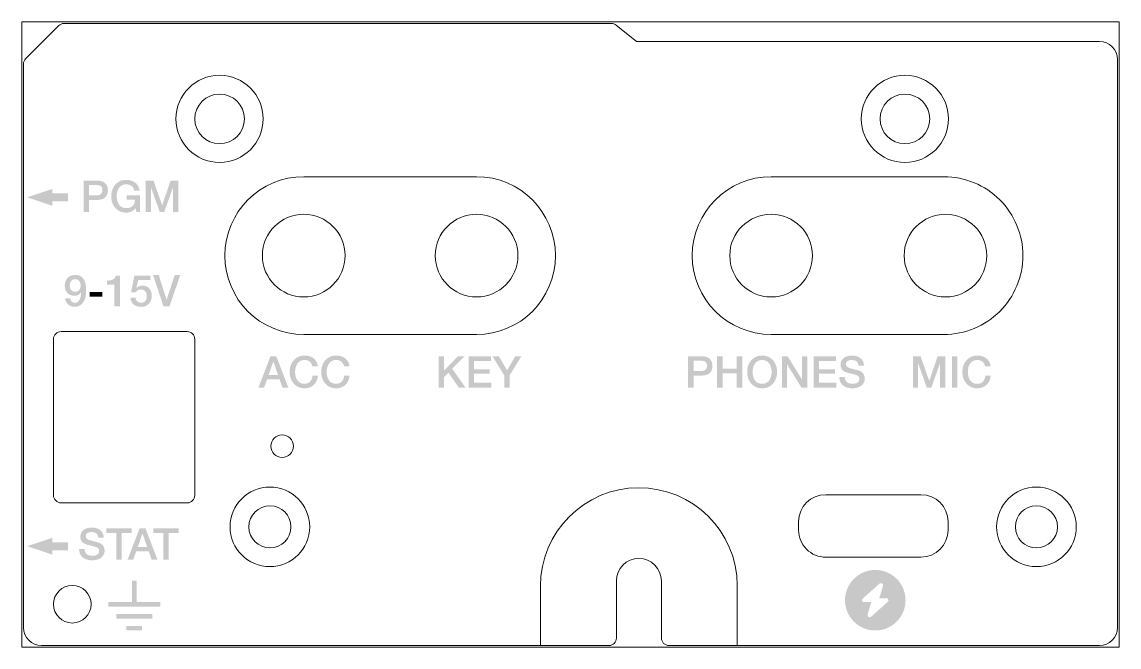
# Paper-space layout 'Layout1' of a CAD drawing. Header units: millimetres. Extents: x 0 to 73, y 0 to 41.6.
# The model-space entities are those that its viewports show. They can reach past a viewport. Long polylines and large blocks are cut down to what shows.
import ezdxf

# ---------------------------------------------------------------- set-up
doc = ezdxf.new("R2010")
doc.units = ezdxf.units.MM

msp = doc.modelspace()

# ---------------------------------------------------------------- hatches: boundary and pattern name
at = {"true_color": 0x000000, "transparency": 33554687}
h = msp.add_hatch(color=18, dxfattribs=at)
edge = h.paths.add_edge_path(flags=0)
edge.add_spline(control_points=[(21.042, 31.04), (21.042, 31.04), (21.958, 31.04), (21.958, 31.04), (22.106, 31.04), (22.226, 31.018), (22.319, 30.976), (22.412, 30.933), (22.484, 30.88), (22.535, 30.815), (22.585, 30.751), (22.62, 30.682), (22.638, 30.606), (22.656, 30.53), (22.666, 30.46), (22.666, 30.396), (22.666, 30.332), (22.656, 30.263), (22.638, 30.188), (22.62, 30.114), (22.585, 30.044), (22.535, 29.98), (22.484, 29.916), (22.412, 29.863), (22.319, 29.822), (22.226, 29.78), (22.106, 29.759), (21.958, 29.759), (21.958, 29.759), (21.405, 29.759), (21.405, 29.759), (21.405, 29.759), (21.405, 28.961), (21.405, 28.961), (21.405, 28.961), (21.042, 28.961), (21.042, 28.961), (21.042, 28.961), (21.042, 31.04), (21.042, 31.04)], knot_values=[0, 0, 0, 0, 1, 1, 1, 2, 2, 2, 3, 3, 3, 4, 4, 4, 5, 5, 5, 6, 6, 6, 7, 7, 7, 8, 8, 8, 9, 9, 9, 10, 10, 10, 11, 11, 11, 12, 12, 12, 13, 13, 13, 13], degree=3, periodic=1)
edge = h.paths.add_edge_path(flags=0)
edge.add_spline(control_points=[(21.405, 30.056), (21.405, 30.056), (21.938, 30.056), (21.938, 30.056), (21.979, 30.056), (22.021, 30.062), (22.063, 30.073), (22.106, 30.085), (22.145, 30.104), (22.181, 30.13), (22.217, 30.156), (22.246, 30.191), (22.268, 30.235), (22.291, 30.278), (22.302, 30.333), (22.302, 30.399), (22.302, 30.467), (22.292, 30.523), (22.273, 30.568), (22.253, 30.613), (22.227, 30.648), (22.194, 30.674), (22.161, 30.701), (22.123, 30.718), (22.081, 30.728), (22.038, 30.738), (21.992, 30.743), (21.944, 30.743), (21.944, 30.743), (21.405, 30.743), (21.405, 30.743), (21.405, 30.743), (21.405, 30.056), (21.405, 30.056)], knot_values=[0, 0, 0, 0, 1, 1, 1, 2, 2, 2, 3, 3, 3, 4, 4, 4, 5, 5, 5, 6, 6, 6, 7, 7, 7, 8, 8, 8, 9, 9, 9, 10, 10, 10, 11, 11, 11, 11], degree=3, periodic=1)
h = msp.add_hatch(color=18, dxfattribs=at)
edge = h.paths.add_edge_path(flags=0)
edge.add_spline(control_points=[(24.796, 28.961), (24.796, 28.961), (24.563, 28.961), (24.563, 28.961), (24.563, 28.961), (24.508, 29.206), (24.508, 29.206), (24.411, 29.095), (24.314, 29.019), (24.217, 28.976), (24.12, 28.933), (24.008, 28.912), (23.882, 28.912), (23.727, 28.912), (23.588, 28.941), (23.465, 28.998), (23.341, 29.055), (23.237, 29.133), (23.152, 29.232), (23.066, 29.331), (23.001, 29.447), (22.955, 29.578), (22.91, 29.71), (22.887, 29.851), (22.887, 30.001), (22.887, 30.148), (22.91, 30.288), (22.955, 30.42), (23.001, 30.552), (23.066, 30.667), (23.152, 30.766), (23.237, 30.865), (23.341, 30.944), (23.465, 31.002), (23.588, 31.06), (23.727, 31.089), (23.882, 31.089), (23.995, 31.089), (24.102, 31.074), (24.204, 31.044), (24.306, 31.014), (24.397, 30.969), (24.476, 30.91), (24.556, 30.851), (24.622, 30.777), (24.674, 30.687), (24.726, 30.598), (24.759, 30.495), (24.773, 30.379), (24.773, 30.379), (24.418, 30.379), (24.418, 30.379), (24.408, 30.447), (24.387, 30.506), (24.355, 30.558), (24.323, 30.609), (24.283, 30.652), (24.235, 30.687), (24.186, 30.722), (24.132, 30.749), (24.072, 30.766), (24.011, 30.783), (23.948, 30.792), (23.882, 30.792), (23.772, 30.792), (23.676, 30.77), (23.596, 30.725), (23.515, 30.681), (23.45, 30.621), (23.399, 30.546), (23.349, 30.472), (23.311, 30.387), (23.287, 30.292), (23.263, 30.196), (23.251, 30.099), (23.251, 30.001), (23.251, 29.902), (23.263, 29.805), (23.287, 29.709), (23.311, 29.614), (23.349, 29.529), (23.399, 29.455), (23.45, 29.38), (23.515, 29.32), (23.596, 29.276), (23.676, 29.231), (23.772, 29.209), (23.882, 29.209), (23.975, 29.207), (24.058, 29.219), (24.13, 29.245), (24.202, 29.271), (24.262, 29.309), (24.312, 29.359), (24.361, 29.408), (24.399, 29.469), (24.424, 29.541), (24.449, 29.612), (24.463, 29.692), (24.464, 29.779), (24.464, 29.779), (23.911, 29.779), (23.911, 29.779), (23.911, 29.779), (23.911, 30.056), (23.911, 30.056), (23.911, 30.056), (24.796, 30.056), (24.796, 30.056), (24.796, 30.056), (24.796, 28.961), (24.796, 28.961)], knot_values=[0, 0, 0, 0, 1, 1, 1, 2, 2, 2, 3, 3, 3, 4, 4, 4, 5, 5, 5, 6, 6, 6, 7, 7, 7, 8, 8, 8, 9, 9, 9, 10, 10, 10, 11, 11, 11, 12, 12, 12, 13, 13, 13, 14, 14, 14, 15, 15, 15, 16, 16, 16, 17, 17, 17, 18, 18, 18, 19, 19, 19, 20, 20, 20, 21, 21, 21, 22, 22, 22, 23, 23, 23, 24, 24, 24, 25, 25, 25, 26, 26, 26, 27, 27, 27, 28, 28, 28, 29, 29, 29, 30, 30, 30, 31, 31, 31, 32, 32, 32, 33, 33, 33, 34, 34, 34, 35, 35, 35, 36, 36, 36, 37, 37, 37, 37], degree=3, periodic=1)
for points in [[(25.186, 31.04), (25.699, 31.04), (26.272, 29.413), (26.278, 29.413), (26.837, 31.04), (27.343, 31.04), (27.343, 28.961), (26.997, 28.961), (26.997, 30.565), (26.991, 30.565), (26.415, 28.961), (26.115, 28.961), (25.539, 30.565), (25.533, 30.565), (25.533, 28.961), (25.186, 28.961)], [(18.958, 30.195), (20.021, 30.195), (20.021, 29.666), (18.958, 29.666), (18.958, 29.375), (17.291, 29.93), (18.958, 30.486)], [(25.671, 24.76), (26.049, 24.76), (26.57, 23.115), (26.576, 23.115), (27.109, 24.76), (27.478, 24.76), (26.768, 22.682), (26.364, 22.682)], [(21.459, 23.631), (22.306, 23.631), (22.306, 23.316), (21.459, 23.316)], [(44.666, 19.349), (45.03, 19.349), (45.03, 18.403), (45.956, 19.349), (46.404, 19.349), (45.574, 18.52), (46.462, 17.271), (46.008, 17.271), (45.327, 18.264), (45.03, 17.97), (45.03, 17.271), (44.666, 17.271)], [(46.66, 19.349), (48.156, 19.349), (48.156, 19.035), (47.024, 19.035), (47.024, 18.491), (48.072, 18.491), (48.072, 18.194), (47.024, 18.194), (47.024, 17.585), (48.176, 17.585), (48.176, 17.271), (46.66, 17.271)], [(49.035, 18.086), (48.255, 19.349), (48.677, 19.349), (49.227, 18.418), (49.769, 19.349), (50.176, 19.349), (49.399, 18.086), (49.399, 17.271), (49.035, 17.271)], [(63.201, 19.349), (63.565, 19.349), (63.565, 18.523), (64.511, 18.523), (64.511, 19.349), (64.875, 19.349), (64.875, 17.271), (64.511, 17.271), (64.511, 18.208), (63.565, 18.208), (63.565, 17.271), (63.201, 17.271)], [(67.509, 19.349), (67.893, 19.349), (68.842, 17.818), (68.848, 17.818), (68.848, 19.349), (69.194, 19.349), (69.194, 17.271), (68.81, 17.271), (67.864, 18.799), (67.855, 18.799), (67.855, 17.271), (67.509, 17.271)], [(69.625, 19.349), (71.121, 19.349), (71.121, 19.035), (69.989, 19.035), (69.989, 18.491), (71.036, 18.491), (71.036, 18.194), (69.989, 18.194), (69.989, 17.585), (71.141, 17.585), (71.141, 17.271), (69.625, 17.271)], [(76.228, 19.349), (76.74, 19.349), (77.314, 17.722), (77.319, 17.722), (77.878, 19.349), (78.385, 19.349), (78.385, 17.271), (78.038, 17.271), (78.038, 18.875), (78.032, 18.875), (77.456, 17.271), (77.156, 17.271), (76.58, 18.875), (76.574, 18.875), (76.574, 17.271), (76.228, 17.271)], [(78.821, 19.349), (79.185, 19.349), (79.185, 17.271), (78.821, 17.271)], [(22.564, 7.902), (24.246, 7.902), (24.246, 7.587), (23.585, 7.587), (23.585, 5.823), (23.222, 5.823), (23.222, 7.587), (22.564, 7.587)], [(25.696, 7.902), (27.378, 7.902), (27.378, 7.587), (26.717, 7.587), (26.717, 5.823), (26.354, 5.823), (26.354, 7.587), (25.696, 7.587)], [(18.958, 6.975), (20.021, 6.975), (20.021, 6.446), (18.958, 6.446), (18.958, 6.155), (17.291, 6.71), (18.958, 7.266)], [(26.144, 2.692), (22.696, 2.692), (22.696, 2.988), (24.273, 2.988), (24.273, 4.408), (24.572, 4.408), (24.572, 2.988), (26.144, 2.988)], [(25.618, 1.896), (23.227, 1.896), (23.227, 2.194), (25.618, 2.194)], [(24.939, 1.103), (23.901, 1.103), (23.901, 1.398), (24.939, 1.398)]]:
    msp.add_hatch(color=18, dxfattribs=at).paths.add_polyline_path(points, flags=0)
h = msp.add_hatch(color=18, dxfattribs=at)
edge = h.paths.add_edge_path(flags=0)
edge.add_spline(control_points=[(20.167, 23.197), (20.175, 23.113), (20.204, 23.046), (20.256, 22.995), (20.307, 22.943), (20.376, 22.917), (20.464, 22.917), (20.553, 22.917), (20.624, 22.941), (20.678, 22.989), (20.731, 23.036), (20.772, 23.095), (20.801, 23.166), (20.83, 23.237), (20.85, 23.313), (20.861, 23.393), (20.872, 23.474), (20.88, 23.548), (20.886, 23.616), (20.886, 23.616), (20.88, 23.622), (20.88, 23.622), (20.835, 23.542), (20.774, 23.482), (20.697, 23.44), (20.619, 23.398), (20.534, 23.377), (20.44, 23.377), (20.343, 23.377), (20.256, 23.394), (20.177, 23.427), (20.098, 23.46), (20.031, 23.506), (19.975, 23.565), (19.918, 23.624), (19.875, 23.696), (19.844, 23.78), (19.813, 23.865), (19.797, 23.959), (19.797, 24.064), (19.797, 24.163), (19.813, 24.255), (19.844, 24.339), (19.875, 24.424), (19.92, 24.497), (19.98, 24.56), (20.041, 24.624), (20.114, 24.673), (20.202, 24.707), (20.289, 24.742), (20.388, 24.76), (20.499, 24.76), (20.642, 24.76), (20.761, 24.732), (20.854, 24.677), (20.947, 24.622), (21.02, 24.546), (21.073, 24.45), (21.127, 24.354), (21.164, 24.241), (21.185, 24.111), (21.207, 23.981), (21.218, 23.842), (21.218, 23.695), (21.218, 23.572), (21.204, 23.449), (21.178, 23.325), (21.152, 23.201), (21.109, 23.088), (21.049, 22.986), (20.989, 22.884), (20.909, 22.801), (20.811, 22.737), (20.713, 22.673), (20.593, 22.641), (20.449, 22.641), (20.368, 22.641), (20.291, 22.654), (20.219, 22.682), (20.147, 22.709), (20.084, 22.747), (20.029, 22.795), (19.973, 22.844), (19.928, 22.902), (19.893, 22.97), (19.858, 23.038), (19.839, 23.113), (19.835, 23.197), (19.835, 23.197), (20.167, 23.197), (20.167, 23.197)], knot_values=[0, 0, 0, 0, 1, 1, 1, 2, 2, 2, 3, 3, 3, 4, 4, 4, 5, 5, 5, 6, 6, 6, 7, 7, 7, 8, 8, 8, 9, 9, 9, 10, 10, 10, 11, 11, 11, 12, 12, 12, 13, 13, 13, 14, 14, 14, 15, 15, 15, 16, 16, 16, 17, 17, 17, 18, 18, 18, 19, 19, 19, 20, 20, 20, 21, 21, 21, 22, 22, 22, 23, 23, 23, 24, 24, 24, 25, 25, 25, 26, 26, 26, 27, 27, 27, 28, 28, 28, 29, 29, 29, 30, 30, 30, 30], degree=3, periodic=1)
edge = h.paths.add_edge_path(flags=0)
edge.add_spline(control_points=[(20.484, 24.483), (20.424, 24.483), (20.371, 24.472), (20.327, 24.45), (20.282, 24.428), (20.245, 24.397), (20.216, 24.358), (20.187, 24.319), (20.165, 24.275), (20.151, 24.224), (20.136, 24.174), (20.129, 24.121), (20.129, 24.067), (20.129, 24.011), (20.136, 23.957), (20.151, 23.906), (20.165, 23.854), (20.187, 23.809), (20.216, 23.77), (20.245, 23.731), (20.282, 23.7), (20.327, 23.676), (20.371, 23.651), (20.424, 23.639), (20.484, 23.639), (20.546, 23.639), (20.6, 23.651), (20.647, 23.674), (20.694, 23.697), (20.732, 23.729), (20.762, 23.769), (20.792, 23.809), (20.815, 23.854), (20.83, 23.906), (20.846, 23.957), (20.854, 24.011), (20.854, 24.067), (20.854, 24.121), (20.846, 24.174), (20.83, 24.224), (20.815, 24.275), (20.792, 24.319), (20.762, 24.357), (20.732, 24.395), (20.694, 24.425), (20.647, 24.448), (20.6, 24.472), (20.546, 24.483), (20.484, 24.483)], knot_values=[0, 0, 0, 0, 1, 1, 1, 2, 2, 2, 3, 3, 3, 4, 4, 4, 5, 5, 5, 6, 6, 6, 7, 7, 7, 8, 8, 8, 9, 9, 9, 10, 10, 10, 11, 11, 11, 12, 12, 12, 13, 13, 13, 14, 14, 14, 15, 15, 15, 16, 16, 16, 16], degree=3, periodic=1)
h = msp.add_hatch(color=18, dxfattribs=at)
edge = h.paths.add_edge_path(flags=0)
edge.add_spline(control_points=[(22.603, 24.381), (22.673, 24.381), (22.741, 24.387), (22.807, 24.399), (22.873, 24.411), (22.932, 24.43), (22.986, 24.457), (23.039, 24.484), (23.085, 24.519), (23.123, 24.562), (23.16, 24.605), (23.185, 24.657), (23.197, 24.719), (23.197, 24.719), (23.467, 24.719), (23.467, 24.719), (23.467, 24.719), (23.467, 22.682), (23.467, 22.682), (23.467, 22.682), (23.104, 22.682), (23.104, 22.682), (23.104, 22.682), (23.104, 24.119), (23.104, 24.119), (23.104, 24.119), (22.603, 24.119), (22.603, 24.119), (22.603, 24.119), (22.603, 24.381), (22.603, 24.381)], knot_values=[0, 0, 0, 0, 1, 1, 1, 2, 2, 2, 3, 3, 3, 4, 4, 4, 5, 5, 5, 6, 6, 6, 7, 7, 7, 8, 8, 8, 9, 9, 9, 10, 10, 10, 10], degree=3, periodic=1)
h = msp.add_hatch(color=18, dxfattribs=at)
edge = h.paths.add_edge_path(flags=0)
edge.add_spline(control_points=[(24.425, 24.719), (24.425, 24.719), (25.479, 24.719), (25.479, 24.719), (25.479, 24.719), (25.479, 24.422), (25.479, 24.422), (25.479, 24.422), (24.672, 24.422), (24.672, 24.422), (24.672, 24.422), (24.568, 23.904), (24.568, 23.904), (24.568, 23.904), (24.573, 23.898), (24.573, 23.898), (24.618, 23.949), (24.675, 23.987), (24.744, 24.013), (24.813, 24.039), (24.881, 24.053), (24.949, 24.053), (25.05, 24.053), (25.14, 24.036), (25.22, 24.002), (25.299, 23.968), (25.366, 23.92), (25.42, 23.859), (25.475, 23.798), (25.516, 23.726), (25.544, 23.642), (25.572, 23.559), (25.586, 23.468), (25.586, 23.371), (25.586, 23.29), (25.573, 23.206), (25.547, 23.12), (25.521, 23.033), (25.479, 22.955), (25.422, 22.884), (25.365, 22.813), (25.291, 22.755), (25.202, 22.709), (25.113, 22.664), (25.006, 22.641), (24.882, 22.641), (24.783, 22.641), (24.691, 22.654), (24.607, 22.68), (24.523, 22.706), (24.448, 22.746), (24.384, 22.798), (24.32, 22.85), (24.269, 22.915), (24.231, 22.992), (24.194, 23.068), (24.173, 23.158), (24.169, 23.261), (24.169, 23.261), (24.501, 23.261), (24.501, 23.261), (24.51, 23.15), (24.548, 23.065), (24.614, 23.006), (24.68, 22.947), (24.768, 22.917), (24.876, 22.917), (24.946, 22.917), (25.005, 22.929), (25.054, 22.952), (25.102, 22.976), (25.142, 23.008), (25.172, 23.048), (25.202, 23.089), (25.223, 23.137), (25.236, 23.191), (25.248, 23.245), (25.255, 23.304), (25.255, 23.366), (25.255, 23.422), (25.247, 23.476), (25.231, 23.527), (25.216, 23.579), (25.192, 23.624), (25.161, 23.663), (25.13, 23.701), (25.09, 23.732), (25.041, 23.756), (24.991, 23.779), (24.933, 23.791), (24.867, 23.791), (24.798, 23.791), (24.732, 23.777), (24.671, 23.751), (24.61, 23.725), (24.566, 23.676), (24.539, 23.604), (24.539, 23.604), (24.207, 23.604), (24.207, 23.604), (24.207, 23.604), (24.425, 24.719), (24.425, 24.719)], knot_values=[0, 0, 0, 0, 1, 1, 1, 2, 2, 2, 3, 3, 3, 4, 4, 4, 5, 5, 5, 6, 6, 6, 7, 7, 7, 8, 8, 8, 9, 9, 9, 10, 10, 10, 11, 11, 11, 12, 12, 12, 13, 13, 13, 14, 14, 14, 15, 15, 15, 16, 16, 16, 17, 17, 17, 18, 18, 18, 19, 19, 19, 20, 20, 20, 21, 21, 21, 22, 22, 22, 23, 23, 23, 24, 24, 24, 25, 25, 25, 26, 26, 26, 27, 27, 27, 28, 28, 28, 29, 29, 29, 30, 30, 30, 31, 31, 31, 32, 32, 32, 33, 33, 33, 34, 34, 34, 34], degree=3, periodic=1)
h = msp.add_hatch(color=18, dxfattribs=at)
h.paths.add_polyline_path([(33.483, 19.349), (33.87, 19.349), (34.67, 17.271), (34.28, 17.271), (34.085, 17.821), (33.256, 17.821), (33.061, 17.271), (32.685, 17.271)], flags=0)
h.paths.add_polyline_path([(33.355, 18.098), (33.989, 18.098), (33.678, 18.991), (33.669, 18.991)], flags=0)
h = msp.add_hatch(color=18, dxfattribs=at)
edge = h.paths.add_edge_path(flags=0)
edge.add_spline(control_points=[(36.271, 18.689), (36.256, 18.749), (36.234, 18.804), (36.207, 18.854), (36.18, 18.905), (36.145, 18.949), (36.102, 18.985), (36.06, 19.022), (36.01, 19.051), (35.952, 19.071), (35.895, 19.092), (35.829, 19.102), (35.753, 19.102), (35.642, 19.102), (35.547, 19.08), (35.466, 19.035), (35.386, 18.99), (35.32, 18.931), (35.27, 18.856), (35.219, 18.781), (35.182, 18.696), (35.158, 18.601), (35.134, 18.506), (35.121, 18.409), (35.121, 18.31), (35.121, 18.211), (35.134, 18.114), (35.158, 18.019), (35.182, 17.924), (35.219, 17.839), (35.27, 17.764), (35.32, 17.69), (35.386, 17.63), (35.466, 17.585), (35.547, 17.541), (35.642, 17.518), (35.753, 17.518), (35.835, 17.518), (35.906, 17.533), (35.968, 17.561), (36.031, 17.589), (36.084, 17.628), (36.129, 17.677), (36.173, 17.727), (36.208, 17.784), (36.233, 17.85), (36.259, 17.916), (36.275, 17.987), (36.283, 18.063), (36.283, 18.063), (36.638, 18.063), (36.638, 18.063), (36.63, 17.939), (36.603, 17.825), (36.558, 17.722), (36.512, 17.619), (36.451, 17.531), (36.373, 17.456), (36.295, 17.381), (36.204, 17.323), (36.099, 17.283), (35.995, 17.242), (35.879, 17.222), (35.753, 17.222), (35.598, 17.222), (35.459, 17.25), (35.335, 17.307), (35.212, 17.365), (35.108, 17.443), (35.022, 17.542), (34.937, 17.641), (34.872, 17.756), (34.826, 17.888), (34.78, 18.02), (34.758, 18.161), (34.758, 18.31), (34.758, 18.458), (34.78, 18.597), (34.826, 18.729), (34.872, 18.861), (34.937, 18.977), (35.022, 19.076), (35.108, 19.175), (35.212, 19.253), (35.335, 19.311), (35.459, 19.37), (35.598, 19.399), (35.753, 19.399), (35.869, 19.399), (35.979, 19.383), (36.082, 19.351), (36.185, 19.319), (36.275, 19.272), (36.354, 19.211), (36.433, 19.15), (36.496, 19.076), (36.545, 18.988), (36.593, 18.901), (36.623, 18.801), (36.635, 18.689), (36.635, 18.689), (36.271, 18.689), (36.271, 18.689)], knot_values=[0, 0, 0, 0, 1, 1, 1, 2, 2, 2, 3, 3, 3, 4, 4, 4, 5, 5, 5, 6, 6, 6, 7, 7, 7, 8, 8, 8, 9, 9, 9, 10, 10, 10, 11, 11, 11, 12, 12, 12, 13, 13, 13, 14, 14, 14, 15, 15, 15, 16, 16, 16, 17, 17, 17, 18, 18, 18, 19, 19, 19, 20, 20, 20, 21, 21, 21, 22, 22, 22, 23, 23, 23, 24, 24, 24, 25, 25, 25, 26, 26, 26, 27, 27, 27, 28, 28, 28, 29, 29, 29, 30, 30, 30, 31, 31, 31, 32, 32, 32, 33, 33, 33, 34, 34, 34, 34], degree=3, periodic=1)
h = msp.add_hatch(color=18, dxfattribs=at)
edge = h.paths.add_edge_path(flags=0)
edge.add_spline(control_points=[(38.373, 18.689), (38.357, 18.749), (38.336, 18.804), (38.309, 18.854), (38.281, 18.905), (38.246, 18.949), (38.204, 18.985), (38.161, 19.022), (38.111, 19.051), (38.054, 19.071), (37.997, 19.092), (37.93, 19.102), (37.855, 19.102), (37.744, 19.102), (37.648, 19.08), (37.568, 19.035), (37.487, 18.99), (37.422, 18.931), (37.371, 18.856), (37.321, 18.781), (37.284, 18.696), (37.259, 18.601), (37.235, 18.506), (37.223, 18.409), (37.223, 18.31), (37.223, 18.211), (37.235, 18.114), (37.259, 18.019), (37.284, 17.924), (37.321, 17.839), (37.371, 17.764), (37.422, 17.69), (37.487, 17.63), (37.568, 17.585), (37.648, 17.541), (37.744, 17.518), (37.855, 17.518), (37.936, 17.518), (38.008, 17.533), (38.07, 17.561), (38.132, 17.589), (38.185, 17.628), (38.23, 17.677), (38.275, 17.727), (38.31, 17.784), (38.335, 17.85), (38.36, 17.916), (38.377, 17.987), (38.384, 18.063), (38.384, 18.063), (38.739, 18.063), (38.739, 18.063), (38.732, 17.939), (38.705, 17.825), (38.659, 17.722), (38.614, 17.619), (38.552, 17.531), (38.474, 17.456), (38.397, 17.381), (38.306, 17.323), (38.201, 17.283), (38.096, 17.242), (37.981, 17.222), (37.855, 17.222), (37.699, 17.222), (37.56, 17.25), (37.437, 17.307), (37.314, 17.365), (37.209, 17.443), (37.124, 17.542), (37.039, 17.641), (36.973, 17.756), (36.927, 17.888), (36.882, 18.02), (36.859, 18.161), (36.859, 18.31), (36.859, 18.458), (36.882, 18.597), (36.927, 18.729), (36.973, 18.861), (37.039, 18.977), (37.124, 19.076), (37.209, 19.175), (37.314, 19.253), (37.437, 19.311), (37.56, 19.37), (37.699, 19.399), (37.855, 19.399), (37.971, 19.399), (38.081, 19.383), (38.183, 19.351), (38.286, 19.319), (38.377, 19.272), (38.456, 19.211), (38.534, 19.15), (38.598, 19.076), (38.646, 18.988), (38.695, 18.901), (38.725, 18.801), (38.736, 18.689), (38.736, 18.689), (38.373, 18.689), (38.373, 18.689)], knot_values=[0, 0, 0, 0, 1, 1, 1, 2, 2, 2, 3, 3, 3, 4, 4, 4, 5, 5, 5, 6, 6, 6, 7, 7, 7, 8, 8, 8, 9, 9, 9, 10, 10, 10, 11, 11, 11, 12, 12, 12, 13, 13, 13, 14, 14, 14, 15, 15, 15, 16, 16, 16, 17, 17, 17, 18, 18, 18, 19, 19, 19, 20, 20, 20, 21, 21, 21, 22, 22, 22, 23, 23, 23, 24, 24, 24, 25, 25, 25, 26, 26, 26, 27, 27, 27, 28, 28, 28, 29, 29, 29, 30, 30, 30, 31, 31, 31, 32, 32, 32, 33, 33, 33, 34, 34, 34, 34], degree=3, periodic=1)
h = msp.add_hatch(color=18, dxfattribs=at)
edge = h.paths.add_edge_path(flags=0)
edge.add_spline(control_points=[(61.268, 19.349), (61.268, 19.349), (62.185, 19.349), (62.185, 19.349), (62.333, 19.349), (62.453, 19.328), (62.546, 19.285), (62.639, 19.243), (62.711, 19.189), (62.761, 19.125), (62.812, 19.061), (62.846, 18.991), (62.865, 18.916), (62.883, 18.84), (62.892, 18.77), (62.892, 18.706), (62.892, 18.642), (62.883, 18.573), (62.865, 18.498), (62.846, 18.423), (62.812, 18.354), (62.761, 18.29), (62.711, 18.226), (62.639, 18.173), (62.546, 18.131), (62.453, 18.089), (62.333, 18.069), (62.185, 18.069), (62.185, 18.069), (61.632, 18.069), (61.632, 18.069), (61.632, 18.069), (61.632, 17.271), (61.632, 17.271), (61.632, 17.271), (61.268, 17.271), (61.268, 17.271), (61.268, 17.271), (61.268, 19.349), (61.268, 19.349)], knot_values=[0, 0, 0, 0, 1, 1, 1, 2, 2, 2, 3, 3, 3, 4, 4, 4, 5, 5, 5, 6, 6, 6, 7, 7, 7, 8, 8, 8, 9, 9, 9, 10, 10, 10, 11, 11, 11, 12, 12, 12, 13, 13, 13, 13], degree=3, periodic=1)
edge = h.paths.add_edge_path(flags=0)
edge.add_spline(control_points=[(61.632, 18.365), (61.632, 18.365), (62.165, 18.365), (62.165, 18.365), (62.205, 18.365), (62.247, 18.371), (62.29, 18.383), (62.333, 18.395), (62.372, 18.414), (62.408, 18.44), (62.444, 18.466), (62.473, 18.501), (62.495, 18.544), (62.517, 18.588), (62.529, 18.643), (62.529, 18.709), (62.529, 18.777), (62.519, 18.833), (62.499, 18.878), (62.48, 18.922), (62.454, 18.958), (62.421, 18.984), (62.388, 19.01), (62.35, 19.028), (62.307, 19.038), (62.265, 19.048), (62.219, 19.052), (62.171, 19.052), (62.171, 19.052), (61.632, 19.052), (61.632, 19.052), (61.632, 19.052), (61.632, 18.365), (61.632, 18.365)], knot_values=[0, 0, 0, 0, 1, 1, 1, 2, 2, 2, 3, 3, 3, 4, 4, 4, 5, 5, 5, 6, 6, 6, 7, 7, 7, 8, 8, 8, 9, 9, 9, 10, 10, 10, 11, 11, 11, 11], degree=3, periodic=1)
h = msp.add_hatch(color=18, dxfattribs=at)
edge = h.paths.add_edge_path(flags=0)
edge.add_spline(control_points=[(66.196, 19.399), (66.351, 19.399), (66.49, 19.37), (66.614, 19.311), (66.737, 19.253), (66.841, 19.175), (66.927, 19.076), (67.012, 18.977), (67.077, 18.861), (67.123, 18.729), (67.169, 18.597), (67.191, 18.458), (67.191, 18.31), (67.191, 18.161), (67.169, 18.02), (67.123, 17.888), (67.077, 17.756), (67.012, 17.641), (66.927, 17.542), (66.841, 17.443), (66.737, 17.365), (66.614, 17.307), (66.49, 17.25), (66.351, 17.222), (66.196, 17.222), (66.041, 17.222), (65.902, 17.25), (65.778, 17.307), (65.655, 17.365), (65.551, 17.443), (65.465, 17.542), (65.38, 17.641), (65.315, 17.756), (65.269, 17.888), (65.223, 18.02), (65.201, 18.161), (65.201, 18.31), (65.201, 18.458), (65.223, 18.597), (65.269, 18.729), (65.315, 18.861), (65.38, 18.977), (65.465, 19.076), (65.551, 19.175), (65.655, 19.253), (65.778, 19.311), (65.902, 19.37), (66.041, 19.399), (66.196, 19.399)], knot_values=[0, 0, 0, 0, 1, 1, 1, 2, 2, 2, 3, 3, 3, 4, 4, 4, 5, 5, 5, 6, 6, 6, 7, 7, 7, 8, 8, 8, 9, 9, 9, 10, 10, 10, 11, 11, 11, 12, 12, 12, 13, 13, 13, 14, 14, 14, 15, 15, 15, 16, 16, 16, 16], degree=3, periodic=1)
edge = h.paths.add_edge_path(flags=0)
edge.add_spline(control_points=[(66.196, 19.102), (66.085, 19.102), (65.99, 19.08), (65.909, 19.035), (65.829, 18.99), (65.763, 18.931), (65.713, 18.856), (65.662, 18.781), (65.625, 18.696), (65.601, 18.601), (65.577, 18.506), (65.564, 18.409), (65.564, 18.31), (65.564, 18.211), (65.577, 18.114), (65.601, 18.019), (65.625, 17.924), (65.662, 17.839), (65.713, 17.764), (65.763, 17.69), (65.829, 17.63), (65.909, 17.585), (65.99, 17.541), (66.085, 17.518), (66.196, 17.518), (66.307, 17.518), (66.402, 17.541), (66.483, 17.585), (66.563, 17.63), (66.629, 17.69), (66.679, 17.764), (66.73, 17.839), (66.767, 17.924), (66.791, 18.019), (66.815, 18.114), (66.828, 18.211), (66.828, 18.31), (66.828, 18.409), (66.815, 18.506), (66.791, 18.601), (66.767, 18.696), (66.73, 18.781), (66.679, 18.856), (66.629, 18.931), (66.563, 18.99), (66.483, 19.035), (66.402, 19.08), (66.307, 19.102), (66.196, 19.102)], knot_values=[0, 0, 0, 0, 1, 1, 1, 2, 2, 2, 3, 3, 3, 4, 4, 4, 5, 5, 5, 6, 6, 6, 7, 7, 7, 8, 8, 8, 9, 9, 9, 10, 10, 10, 11, 11, 11, 12, 12, 12, 13, 13, 13, 14, 14, 14, 15, 15, 15, 16, 16, 16, 16], degree=3, periodic=1)
h = msp.add_hatch(color=18, dxfattribs=at)
edge = h.paths.add_edge_path(flags=0)
edge.add_spline(control_points=[(71.697, 17.964), (71.697, 17.884), (71.711, 17.816), (71.738, 17.76), (71.765, 17.704), (71.803, 17.658), (71.851, 17.622), (71.9, 17.586), (71.956, 17.56), (72.019, 17.543), (72.082, 17.527), (72.15, 17.518), (72.224, 17.518), (72.304, 17.518), (72.371, 17.528), (72.428, 17.546), (72.484, 17.565), (72.53, 17.588), (72.565, 17.617), (72.599, 17.647), (72.625, 17.68), (72.64, 17.718), (72.656, 17.756), (72.663, 17.794), (72.663, 17.833), (72.663, 17.912), (72.646, 17.971), (72.61, 18.009), (72.574, 18.047), (72.534, 18.073), (72.492, 18.089), (72.418, 18.116), (72.332, 18.142), (72.234, 18.166), (72.136, 18.19), (72.015, 18.222), (71.872, 18.261), (71.783, 18.284), (71.708, 18.315), (71.649, 18.352), (71.59, 18.39), (71.543, 18.432), (71.508, 18.479), (71.473, 18.526), (71.448, 18.575), (71.434, 18.627), (71.419, 18.68), (71.412, 18.733), (71.412, 18.788), (71.412, 18.892), (71.434, 18.983), (71.477, 19.06), (71.521, 19.136), (71.579, 19.2), (71.651, 19.25), (71.722, 19.301), (71.804, 19.338), (71.895, 19.362), (71.986, 19.387), (72.078, 19.399), (72.172, 19.399), (72.28, 19.399), (72.383, 19.385), (72.479, 19.357), (72.575, 19.328), (72.659, 19.286), (72.732, 19.23), (72.805, 19.174), (72.862, 19.104), (72.905, 19.022), (72.948, 18.939), (72.969, 18.844), (72.969, 18.735), (72.969, 18.735), (72.605, 18.735), (72.605, 18.735), (72.596, 18.869), (72.55, 18.964), (72.468, 19.019), (72.387, 19.074), (72.283, 19.102), (72.157, 19.102), (72.114, 19.102), (72.071, 19.098), (72.026, 19.089), (71.981, 19.08), (71.941, 19.066), (71.904, 19.045), (71.867, 19.025), (71.836, 18.997), (71.812, 18.962), (71.788, 18.927), (71.776, 18.884), (71.776, 18.831), (71.776, 18.757), (71.799, 18.7), (71.844, 18.658), (71.89, 18.616), (71.949, 18.585), (72.023, 18.563), (72.023, 18.563), (72.115, 18.539), (72.115, 18.539), (72.115, 18.539), (72.294, 18.491), (72.294, 18.491), (72.294, 18.491), (72.487, 18.44), (72.487, 18.44), (72.55, 18.423), (72.596, 18.411), (72.623, 18.403), (72.691, 18.382), (72.75, 18.353), (72.8, 18.316), (72.851, 18.279), (72.893, 18.237), (72.927, 18.189), (72.961, 18.142), (72.986, 18.091), (73.003, 18.037), (73.019, 17.982), (73.027, 17.928), (73.027, 17.874), (73.027, 17.757), (73.004, 17.658), (72.956, 17.575), (72.908, 17.493), (72.846, 17.425), (72.768, 17.373), (72.691, 17.321), (72.602, 17.282), (72.503, 17.258), (72.404, 17.234), (72.304, 17.222), (72.201, 17.222), (72.082, 17.222), (71.971, 17.236), (71.866, 17.265), (71.761, 17.294), (71.67, 17.339), (71.592, 17.399), (71.515, 17.459), (71.453, 17.536), (71.406, 17.631), (71.359, 17.725), (71.335, 17.836), (71.333, 17.964), (71.333, 17.964), (71.697, 17.964), (71.697, 17.964)], knot_values=[0, 0, 0, 0, 1, 1, 1, 2, 2, 2, 3, 3, 3, 4, 4, 4, 5, 5, 5, 6, 6, 6, 7, 7, 7, 8, 8, 8, 9, 9, 9, 10, 10, 10, 11, 11, 11, 12, 12, 12, 13, 13, 13, 14, 14, 14, 15, 15, 15, 16, 16, 16, 17, 17, 17, 18, 18, 18, 19, 19, 19, 20, 20, 20, 21, 21, 21, 22, 22, 22, 23, 23, 23, 24, 24, 24, 25, 25, 25, 26, 26, 26, 27, 27, 27, 28, 28, 28, 29, 29, 29, 30, 30, 30, 31, 31, 31, 32, 32, 32, 33, 33, 33, 34, 34, 34, 35, 35, 35, 36, 36, 36, 37, 37, 37, 38, 38, 38, 39, 39, 39, 40, 40, 40, 41, 41, 41, 42, 42, 42, 43, 43, 43, 44, 44, 44, 45, 45, 45, 46, 46, 46, 47, 47, 47, 48, 48, 48, 49, 49, 49, 50, 50, 50, 50], degree=3, periodic=1)
h = msp.add_hatch(color=18, dxfattribs=at)
edge = h.paths.add_edge_path(flags=0)
edge.add_spline(control_points=[(81.033, 18.689), (81.018, 18.749), (80.997, 18.804), (80.969, 18.854), (80.942, 18.905), (80.907, 18.949), (80.865, 18.985), (80.822, 19.022), (80.772, 19.051), (80.715, 19.071), (80.657, 19.092), (80.591, 19.102), (80.515, 19.102), (80.405, 19.102), (80.309, 19.08), (80.229, 19.035), (80.148, 18.99), (80.083, 18.931), (80.032, 18.856), (79.982, 18.781), (79.944, 18.696), (79.92, 18.601), (79.896, 18.506), (79.884, 18.409), (79.884, 18.31), (79.884, 18.211), (79.896, 18.114), (79.92, 18.019), (79.944, 17.924), (79.982, 17.839), (80.032, 17.764), (80.083, 17.69), (80.148, 17.63), (80.229, 17.585), (80.309, 17.541), (80.405, 17.518), (80.515, 17.518), (80.597, 17.518), (80.669, 17.533), (80.731, 17.561), (80.793, 17.589), (80.846, 17.628), (80.891, 17.677), (80.935, 17.727), (80.97, 17.784), (80.996, 17.85), (81.021, 17.916), (81.037, 17.987), (81.045, 18.063), (81.045, 18.063), (81.4, 18.063), (81.4, 18.063), (81.392, 17.939), (81.366, 17.825), (81.32, 17.722), (81.274, 17.619), (81.213, 17.531), (81.135, 17.456), (81.058, 17.381), (80.966, 17.323), (80.862, 17.283), (80.757, 17.242), (80.641, 17.222), (80.515, 17.222), (80.36, 17.222), (80.221, 17.25), (80.098, 17.307), (79.974, 17.365), (79.87, 17.443), (79.785, 17.542), (79.699, 17.641), (79.634, 17.756), (79.588, 17.888), (79.543, 18.02), (79.52, 18.161), (79.52, 18.31), (79.52, 18.458), (79.543, 18.597), (79.588, 18.729), (79.634, 18.861), (79.699, 18.977), (79.785, 19.076), (79.87, 19.175), (79.974, 19.253), (80.098, 19.311), (80.221, 19.37), (80.36, 19.399), (80.515, 19.399), (80.632, 19.399), (80.741, 19.383), (80.844, 19.351), (80.947, 19.319), (81.038, 19.272), (81.116, 19.211), (81.195, 19.15), (81.258, 19.076), (81.307, 18.988), (81.355, 18.901), (81.386, 18.801), (81.397, 18.689), (81.397, 18.689), (81.033, 18.689), (81.033, 18.689)], knot_values=[0, 0, 0, 0, 1, 1, 1, 2, 2, 2, 3, 3, 3, 4, 4, 4, 5, 5, 5, 6, 6, 6, 7, 7, 7, 8, 8, 8, 9, 9, 9, 10, 10, 10, 11, 11, 11, 12, 12, 12, 13, 13, 13, 14, 14, 14, 15, 15, 15, 16, 16, 16, 17, 17, 17, 18, 18, 18, 19, 19, 19, 20, 20, 20, 21, 21, 21, 22, 22, 22, 23, 23, 23, 24, 24, 24, 25, 25, 25, 26, 26, 26, 27, 27, 27, 28, 28, 28, 29, 29, 29, 30, 30, 30, 31, 31, 31, 32, 32, 32, 33, 33, 33, 34, 34, 34, 34], degree=3, periodic=1)
h = msp.add_hatch(color=18, dxfattribs=at)
edge = h.paths.add_edge_path(flags=0)
edge.add_spline(control_points=[(21.114, 6.516), (21.114, 6.437), (21.128, 6.369), (21.155, 6.312), (21.182, 6.256), (21.22, 6.21), (21.269, 6.174), (21.317, 6.138), (21.373, 6.112), (21.436, 6.096), (21.499, 6.079), (21.567, 6.071), (21.641, 6.071), (21.721, 6.071), (21.789, 6.08), (21.845, 6.099), (21.901, 6.117), (21.947, 6.141), (21.982, 6.17), (22.017, 6.199), (22.042, 6.232), (22.057, 6.27), (22.073, 6.308), (22.081, 6.346), (22.081, 6.385), (22.081, 6.465), (22.063, 6.523), (22.027, 6.561), (21.991, 6.599), (21.952, 6.626), (21.909, 6.641), (21.835, 6.669), (21.749, 6.694), (21.651, 6.718), (21.553, 6.743), (21.433, 6.774), (21.289, 6.813), (21.2, 6.836), (21.125, 6.867), (21.066, 6.905), (21.007, 6.943), (20.96, 6.985), (20.925, 7.031), (20.89, 7.078), (20.865, 7.127), (20.851, 7.18), (20.836, 7.232), (20.829, 7.286), (20.829, 7.34), (20.829, 7.445), (20.851, 7.535), (20.895, 7.612), (20.938, 7.689), (20.996, 7.752), (21.068, 7.803), (21.14, 7.853), (21.221, 7.891), (21.312, 7.915), (21.403, 7.939), (21.496, 7.951), (21.589, 7.951), (21.697, 7.951), (21.8, 7.937), (21.896, 7.909), (21.992, 7.881), (22.076, 7.839), (22.149, 7.782), (22.222, 7.726), (22.28, 7.657), (22.322, 7.574), (22.365, 7.492), (22.386, 7.396), (22.386, 7.288), (22.386, 7.288), (22.022, 7.288), (22.022, 7.288), (22.013, 7.421), (21.967, 7.516), (21.886, 7.571), (21.804, 7.627), (21.7, 7.654), (21.574, 7.654), (21.532, 7.654), (21.488, 7.65), (21.443, 7.641), (21.399, 7.632), (21.358, 7.618), (21.321, 7.598), (21.284, 7.577), (21.254, 7.549), (21.229, 7.515), (21.205, 7.48), (21.193, 7.436), (21.193, 7.384), (21.193, 7.31), (21.216, 7.252), (21.261, 7.21), (21.307, 7.169), (21.367, 7.137), (21.44, 7.116), (21.44, 7.116), (21.532, 7.091), (21.532, 7.091), (21.532, 7.091), (21.711, 7.043), (21.711, 7.043), (21.711, 7.043), (21.905, 6.992), (21.905, 6.992), (21.968, 6.976), (22.013, 6.963), (22.04, 6.956), (22.108, 6.934), (22.167, 6.905), (22.217, 6.868), (22.268, 6.832), (22.31, 6.789), (22.344, 6.742), (22.378, 6.694), (22.403, 6.643), (22.42, 6.589), (22.436, 6.535), (22.445, 6.48), (22.445, 6.426), (22.445, 6.31), (22.421, 6.21), (22.373, 6.128), (22.326, 6.045), (22.263, 5.978), (22.185, 5.925), (22.108, 5.873), (22.02, 5.835), (21.921, 5.81), (21.822, 5.786), (21.721, 5.774), (21.618, 5.774), (21.5, 5.774), (21.388, 5.789), (21.283, 5.818), (21.178, 5.847), (21.087, 5.891), (21.01, 5.952), (20.932, 6.012), (20.87, 6.089), (20.823, 6.183), (20.777, 6.277), (20.752, 6.388), (20.751, 6.516), (20.751, 6.516), (21.114, 6.516), (21.114, 6.516)], knot_values=[0, 0, 0, 0, 1, 1, 1, 2, 2, 2, 3, 3, 3, 4, 4, 4, 5, 5, 5, 6, 6, 6, 7, 7, 7, 8, 8, 8, 9, 9, 9, 10, 10, 10, 11, 11, 11, 12, 12, 12, 13, 13, 13, 14, 14, 14, 15, 15, 15, 16, 16, 16, 17, 17, 17, 18, 18, 18, 19, 19, 19, 20, 20, 20, 21, 21, 21, 22, 22, 22, 23, 23, 23, 24, 24, 24, 25, 25, 25, 26, 26, 26, 27, 27, 27, 28, 28, 28, 29, 29, 29, 30, 30, 30, 31, 31, 31, 32, 32, 32, 33, 33, 33, 34, 34, 34, 35, 35, 35, 36, 36, 36, 37, 37, 37, 38, 38, 38, 39, 39, 39, 40, 40, 40, 41, 41, 41, 42, 42, 42, 43, 43, 43, 44, 44, 44, 45, 45, 45, 46, 46, 46, 47, 47, 47, 48, 48, 48, 49, 49, 49, 50, 50, 50, 50], degree=3, periodic=1)
h = msp.add_hatch(color=18, dxfattribs=at)
h.paths.add_polyline_path([(24.776, 7.902), (25.163, 7.902), (25.963, 5.823), (25.573, 5.823), (25.378, 6.374), (24.549, 6.374), (24.354, 5.823), (23.978, 5.823)], flags=0)
h.paths.add_polyline_path([(24.648, 6.65), (25.282, 6.65), (24.971, 7.544), (24.962, 7.544)], flags=0)
h = msp.add_hatch(color=18, dxfattribs=at)
edge = h.paths.add_edge_path(flags=0)
edge.add_spline(control_points=[(73.725, 1.103), (72.613, 1.103), (71.711, 2.004), (71.711, 3.117), (71.711, 4.229), (72.613, 5.131), (73.725, 5.131), (74.838, 5.131), (75.739, 4.229), (75.739, 3.117), (75.739, 2.004), (74.838, 1.103), (73.725, 1.103)], knot_values=[0, 0, 0, 0, 1, 1, 1, 2, 2, 2, 3, 3, 3, 4, 4, 4, 4], degree=3, periodic=1)
edge = h.paths.add_edge_path(flags=0)
edge.add_spline(control_points=[(72.974, 2.991), (72.974, 2.991), (72.974, 2.991), (72.974, 2.991), (72.974, 2.991), (73.46, 2.991), (73.46, 2.991), (73.46, 2.991), (73.214, 2.172), (73.214, 2.172), (73.187, 2.078), (73.257, 1.984), (73.354, 1.984), (73.391, 1.984), (73.425, 1.997), (73.452, 2.021), (73.452, 2.021), (74.564, 3.015), (74.564, 3.015), (74.591, 3.04), (74.607, 3.075), (74.607, 3.112), (74.607, 3.185), (74.549, 3.243), (74.476, 3.243), (74.476, 3.243), (73.99, 3.243), (73.99, 3.243), (73.99, 3.243), (74.236, 4.062), (74.236, 4.062), (74.263, 4.155), (74.193, 4.25), (74.096, 4.25), (74.059, 4.25), (74.025, 4.237), (73.998, 4.213), (73.998, 4.213), (72.887, 3.219), (72.887, 3.219), (72.86, 3.194), (72.844, 3.159), (72.844, 3.122), (72.844, 3.05), (72.902, 2.991), (72.974, 2.991)], knot_values=[0, 0, 0, 0, 1, 1, 1, 2, 2, 2, 3, 3, 3, 4, 4, 4, 5, 5, 5, 6, 6, 6, 7, 7, 7, 8, 8, 8, 9, 9, 9, 10, 10, 10, 11, 11, 11, 12, 12, 12, 13, 13, 13, 14, 14, 14, 15, 15, 15, 15], degree=3, periodic=1)

# ---------------------------------------------------------------- linework, layer by layer
at = {"color": 2, "linetype": 'Continuous', "lineweight": 20, "true_color": 0xffff00}
for points in [[(17.192, 39.146), (19.399, 41.354)], [(56.17, 41.5), (19.753, 41.5)], [(57.846, 40.3), (56.483, 41.39)], [(57.846, 40.3), (88.646, 40.3)], [(17.046, 1.3), (17.046, 38.793)], [(89.846, 1.3), (89.846, 39.1)], [(35.696, 31.3), (47.196, 31.3)], [(66.796, 31.3), (78.296, 31.3)], [(19.046, 10.098), (19.046, 20.498)], [(19.546, 20.998), (27.946, 20.998)], [(28.446, 20.498), (28.446, 10.098)], [(47.196, 20.8), (35.696, 20.8)], [(78.296, 20.8), (66.796, 20.8)], [(27.946, 9.598), (19.546, 9.598)], [(76.766, 10.141), (70.426, 10.141)], [(68.626, 7.781), (68.626, 8.341)], [(78.566, 7.781), (78.566, 8.341)], [(76.766, 5.981), (70.426, 5.981)], [(56.496, 4.4), (56.496, 0.6)], [(59.496, 4.4), (59.496, 0.6)], [(51.446, 4.05), (51.446, 0.1)], [(64.546, 4.1), (64.546, 0.1)], [(18.246, 0.1), (51.446, 0.1)], [(51.446, 0.1), (55.996, 0.1)], [(59.996, 0.1), (64.546, 0.1)], [(64.546, 0.1), (88.646, 0.1)]]:
    msp.add_lwpolyline(points, dxfattribs=at)
for points in [[(19.753, 41.5), (19.62, 41.5), (19.493, 41.447), (19.399, 41.354)], [(56.483, 41.39), (56.394, 41.461), (56.284, 41.5), (56.17, 41.5)], [(89.846, 39.1), (89.846, 39.763), (89.309, 40.3), (88.646, 40.3)], [(17.192, 39.146), (17.099, 39.053), (17.046, 38.926), (17.046, 38.793)], [(19.546, 20.998), (19.27, 20.998), (19.046, 20.775), (19.046, 20.498)], [(28.446, 20.498), (28.446, 20.775), (28.222, 20.998), (27.946, 20.998)], [(19.046, 10.098), (19.046, 9.822), (19.27, 9.598), (19.546, 9.598)], [(27.946, 9.598), (28.222, 9.598), (28.446, 9.822), (28.446, 10.098)], [(70.426, 10.141), (69.432, 10.141), (68.626, 9.335), (68.626, 8.341)], [(78.566, 8.341), (78.566, 9.335), (77.76, 10.141), (76.766, 10.141)], [(76.766, 5.981), (77.76, 5.981), (78.566, 6.787), (78.566, 7.781)], [(17.046, 1.3), (17.046, 0.637), (17.583, 0.1), (18.246, 0.1)], [(88.646, 0.1), (89.309, 0.1), (89.846, 0.637), (89.846, 1.3)], [(55.996, 0.1), (56.272, 0.1), (56.496, 0.324), (56.496, 0.6)], [(59.496, 0.6), (59.496, 0.324), (59.72, 0.1), (59.996, 0.1)]]:
    msp.add_open_spline(points, degree=3, dxfattribs=at)
for points, knots in [([(30.096, 32.25), (31.696, 32.25), (32.996, 33.549), (32.996, 35.15), (32.996, 36.751), (31.696, 38.05), (30.096, 38.05), (28.495, 38.05), (27.196, 36.751), (27.196, 35.15), (27.196, 33.549), (28.495, 32.25), (30.096, 32.25)], [0, 0, 0, 0, 1, 1, 1, 2, 2, 2, 3, 3, 3, 4, 4, 4, 4]), ([(75.696, 32.25), (77.296, 32.25), (78.596, 33.549), (78.596, 35.15), (78.596, 36.751), (77.296, 38.05), (75.696, 38.05), (74.095, 38.05), (72.796, 36.751), (72.796, 35.15), (72.796, 33.549), (74.095, 32.25), (75.696, 32.25)], [0, 0, 0, 0, 1, 1, 1, 2, 2, 2, 3, 3, 3, 4, 4, 4, 4]), ([(30.096, 33.5), (31.006, 33.5), (31.746, 34.239), (31.746, 35.15), (31.746, 36.061), (31.006, 36.8), (30.096, 36.8), (29.185, 36.8), (28.446, 36.061), (28.446, 35.15), (28.446, 34.239), (29.185, 33.5), (30.096, 33.5)], [0, 0, 0, 0, 1, 1, 1, 2, 2, 2, 3, 3, 3, 4, 4, 4, 4]), ([(75.696, 33.5), (76.606, 33.5), (77.346, 34.239), (77.346, 35.15), (77.346, 36.061), (76.606, 36.8), (75.696, 36.8), (74.785, 36.8), (74.046, 36.061), (74.046, 35.15), (74.046, 34.239), (74.785, 33.5), (75.696, 33.5)], [0, 0, 0, 0, 1, 1, 1, 2, 2, 2, 3, 3, 3, 4, 4, 4, 4]), ([(35.696, 31.3), (32.796, 31.3), (30.446, 28.949), (30.446, 26.05), (30.446, 23.151), (32.796, 20.8), (35.696, 20.8)], [0, 0, 0, 0, 1, 1, 1, 2, 2, 2, 2]), ([(47.196, 20.8), (50.095, 20.8), (52.446, 23.151), (52.446, 26.05), (52.446, 28.949), (50.095, 31.3), (47.196, 31.3)], [0, 0, 0, 0, 1, 1, 1, 2, 2, 2, 2]), ([(66.796, 31.3), (63.896, 31.3), (61.546, 28.949), (61.546, 26.05), (61.546, 23.151), (63.896, 20.8), (66.796, 20.8)], [0, 0, 0, 0, 1, 1, 1, 2, 2, 2, 2]), ([(78.296, 20.8), (79.688, 20.8), (81.024, 21.353), (82.008, 22.338), (82.993, 23.322), (83.546, 24.658), (83.546, 26.05), (83.546, 27.442), (82.993, 28.778), (82.008, 29.762), (81.024, 30.747), (79.688, 31.3), (78.296, 31.3)], [0, 0, 0, 0, 1, 1, 1, 2, 2, 2, 3, 3, 3, 4, 4, 4, 4]), ([(35.696, 23.3), (37.214, 23.3), (38.446, 24.532), (38.446, 26.05), (38.446, 27.568), (37.214, 28.8), (35.696, 28.8), (34.178, 28.8), (32.946, 27.568), (32.946, 26.05), (32.946, 24.532), (34.178, 23.3), (35.696, 23.3)], [0, 0, 0, 0, 1, 1, 1, 2, 2, 2, 3, 3, 3, 4, 4, 4, 4]), ([(47.196, 23.3), (48.714, 23.3), (49.946, 24.532), (49.946, 26.05), (49.946, 27.568), (48.714, 28.8), (47.196, 28.8), (45.678, 28.8), (44.446, 27.568), (44.446, 26.05), (44.446, 24.532), (45.678, 23.3), (47.196, 23.3)], [0, 0, 0, 0, 1, 1, 1, 2, 2, 2, 3, 3, 3, 4, 4, 4, 4]), ([(66.796, 23.3), (68.314, 23.3), (69.546, 24.532), (69.546, 26.05), (69.546, 27.568), (68.314, 28.8), (66.796, 28.8), (65.278, 28.8), (64.046, 27.568), (64.046, 26.05), (64.046, 24.532), (65.278, 23.3), (66.796, 23.3)], [0, 0, 0, 0, 1, 1, 1, 2, 2, 2, 3, 3, 3, 4, 4, 4, 4]), ([(78.396, 23.3), (79.914, 23.3), (81.146, 24.532), (81.146, 26.05), (81.146, 27.568), (79.914, 28.8), (78.396, 28.8), (76.878, 28.8), (75.646, 27.568), (75.646, 26.05), (75.646, 24.532), (76.878, 23.3), (78.396, 23.3)], [0, 0, 0, 0, 1, 1, 1, 2, 2, 2, 3, 3, 3, 4, 4, 4, 4]), ([(34.261, 12.62), (34.675, 12.62), (35.011, 12.956), (35.011, 13.37), (35.011, 13.784), (34.675, 14.12), (34.261, 14.12), (33.847, 14.12), (33.511, 13.784), (33.511, 13.37), (33.511, 12.956), (33.847, 12.62), (34.261, 12.62)], [0, 0, 0, 0, 1, 1, 1, 2, 2, 2, 3, 3, 3, 4, 4, 4, 4]), ([(33.446, 5.35), (34.908, 5.35), (36.096, 6.537), (36.096, 8), (36.096, 9.463), (34.908, 10.65), (33.446, 10.65), (31.983, 10.65), (30.796, 9.463), (30.796, 8), (30.796, 6.537), (31.983, 5.35), (33.446, 5.35)], [0, 0, 0, 0, 1, 1, 1, 2, 2, 2, 3, 3, 3, 4, 4, 4, 4]), ([(64.546, 4.1), (64.518, 7.708), (61.579, 10.614), (57.971, 10.6), (54.363, 10.586), (51.446, 7.658), (51.446, 4.05)], [0, 0, 0, 0, 1, 1, 1, 2, 2, 2, 2]), ([(84.446, 5.35), (85.908, 5.35), (87.096, 6.537), (87.096, 8), (87.096, 9.463), (85.908, 10.65), (84.446, 10.65), (82.983, 10.65), (81.796, 9.463), (81.796, 8), (81.796, 6.537), (82.983, 5.35), (84.446, 5.35)], [0, 0, 0, 0, 1, 1, 1, 2, 2, 2, 3, 3, 3, 4, 4, 4, 4]), ([(33.446, 6.6), (34.219, 6.6), (34.846, 7.227), (34.846, 8), (34.846, 8.773), (34.219, 9.4), (33.446, 9.4), (32.673, 9.4), (32.046, 8.773), (32.046, 8), (32.046, 7.227), (32.673, 6.6), (33.446, 6.6)], [0, 0, 0, 0, 1, 1, 1, 2, 2, 2, 3, 3, 3, 4, 4, 4, 4]), ([(84.446, 6.6), (85.219, 6.6), (85.846, 7.227), (85.846, 8), (85.846, 8.773), (85.219, 9.4), (84.446, 9.4), (83.673, 9.4), (83.046, 8.773), (83.046, 8), (83.046, 7.227), (83.673, 6.6), (84.446, 6.6)], [0, 0, 0, 0, 1, 1, 1, 2, 2, 2, 3, 3, 3, 4, 4, 4, 4]), ([(68.626, 7.781), (68.626, 7.303), (68.815, 6.845), (69.153, 6.508), (69.491, 6.17), (69.948, 5.981), (70.426, 5.981)], [0, 0, 0, 0, 1, 1, 1, 2, 2, 2, 2]), ([(59.496, 4.4), (59.496, 5.228), (58.824, 5.9), (57.996, 5.9), (57.167, 5.9), (56.496, 5.228), (56.496, 4.4)], [0, 0, 0, 0, 1, 1, 1, 2, 2, 2, 2]), ([(20.296, 1.6), (20.986, 1.6), (21.546, 2.16), (21.546, 2.85), (21.546, 3.54), (20.986, 4.1), (20.296, 4.1), (19.606, 4.1), (19.046, 3.54), (19.046, 2.85), (19.046, 2.16), (19.606, 1.6), (20.296, 1.6)], [0, 0, 0, 0, 1, 1, 1, 2, 2, 2, 3, 3, 3, 4, 4, 4, 4])]:
    msp.add_open_spline(points, degree=3, knots=knots, dxfattribs=at)

psp = doc.layouts.get("Layout1")

# ---------------------------------------------------------------- viewports
at = {"layer": '0'}
psp.add_viewport(center=(36.5, 20.8), size=(73, 41.6), view_center_point=(53.446, 20.8), view_height=41.6, dxfattribs=at)

doc.saveas('drawing.dxf')
